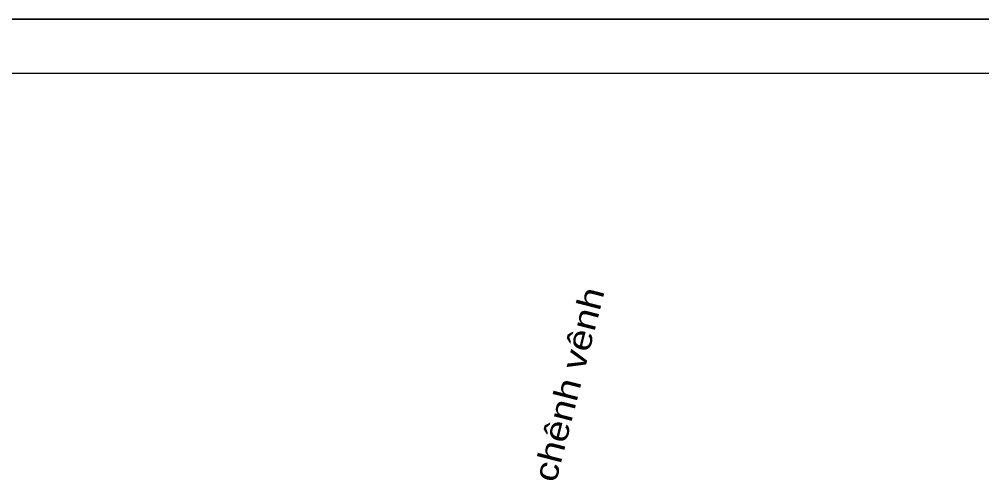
# Model space of a CAD drawing. Header units: metres. Extents: x 532950 to 537618, y 1849954 to 1853119.
# Drawn here: x 534101 to 534745, y 1852370 to 1852676 of the extents above; entities that cross this region are included whole.
import ezdxf

# ---------------------------------------------------------------- set-up
doc = ezdxf.new("R2010")
doc.units = ezdxf.units.M
doc.header["$LTSCALE"] = 3.1
doc.layers.add('16', color=7, linetype='Continuous', lineweight=13)
doc.layers.add('59', color=7, linetype='Continuous', lineweight=13)

msp = doc.modelspace()

# ---------------------------------------------------------------- linework, layer by layer
at = {"layer": '59'}
for points in [[(537432.41, 1849953.71), (537432.41, 1852676.21), (533348.66, 1852676.21), (533348.66, 1849953.71)], [(533348.66, 1852676.21), (537432.41, 1852676.21), (537432.41, 1849953.71), (533348.66, 1849953.71)], [(533348.66, 1852676.21), (537432.41, 1852676.21), (537432.41, 1849953.71), (533348.66, 1849953.71)], [(533384.63, 1852640.25), (537396.45, 1852640.25), (537396.45, 1849989.67), (533384.63, 1849989.67)], [(533384.63, 1852640.25), (537396.45, 1852640.25), (537396.45, 1849989.67), (533384.63, 1849989.67)]]:
    msp.add_lwpolyline(points, close=True, dxfattribs=at)

# ---------------------------------------------------------------- texts
at = {"layer": '16', "width": 1.2}
msp.add_text('đi t. chênh vênh', height=16, rotation=75.732, dxfattribs=at).set_placement((534448.07, 1852318.77))

doc.saveas('drawing.dxf')
